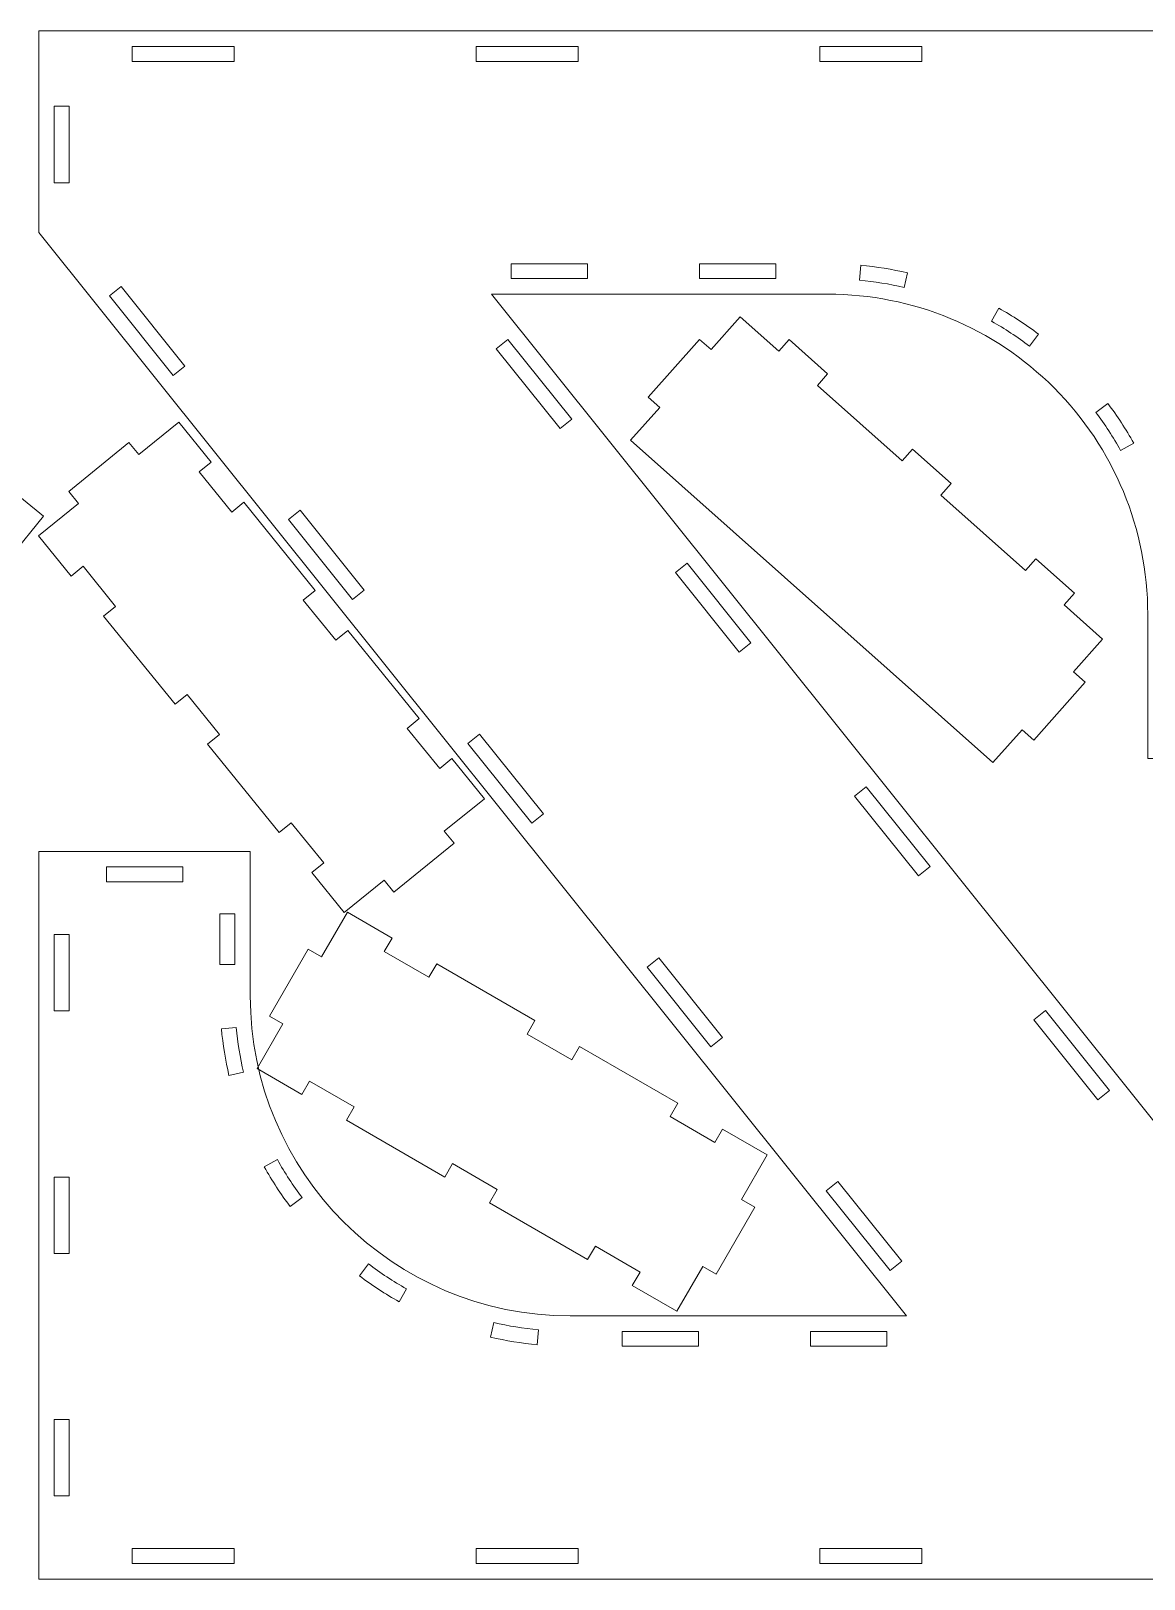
# Model space of a CAD drawing. Header units: millimetres. Extents: x -361 to 361, y -645 to 645.
# Drawn here: x -103.1 to 112.7, y -439 to -139 of the extents above; entities that cross this region are included whole.
import ezdxf

# ---------------------------------------------------------------- set-up
doc = ezdxf.new("R2010")
doc.units = ezdxf.units.MM
doc.header["$MEASUREMENT"] = 0
doc.layers.add('Camada 1', color=7, linetype='Continuous')

msp = doc.modelspace()

# ---------------------------------------------------------------- linework, layer by layer
at = {"layer": 'Camada 1', "color": 250, "lineweight": 20}
for points, knots in [([(66.704, -388.0233), (66.704, -388.0233), (1.45, -388.0233), (1.45, -388.0233), (1.45, -388.0233), (-32.7924, -388.0233), (-60.55, -360.2661), (-60.55, -326.0236), (-60.55, -326.0236), (-60.55, -326.0236), (-60.55, -298.0233), (-60.55, -298.0233), (-60.55, -298.0233), (-60.55, -298.0233), (-101.55, -298.0233), (-101.55, -298.0233), (-101.55, -298.0233), (-101.55, -298.0233), (-101.55, -439.0233), (-101.55, -439.0233), (-101.55, -439.0233), (-101.55, -439.0233), (154.45, -439.0233), (154.45, -439.0233), (154.45, -439.0233), (154.45, -439.0233), (154.45, -399.9695), (154.45, -399.9695), (154.45, -399.9695), (154.45, -399.9695), (-13.804, -190.0233), (-13.804, -190.0233), (-13.804, -190.0233), (-13.804, -190.0233), (51.45, -190.0233), (51.45, -190.0233), (51.45, -190.0233), (67.8926, -190.0233), (83.6639, -196.5561), (95.2906, -208.1827), (95.2906, -208.1827), (106.9172, -219.8094), (113.45, -235.5807), (113.45, -252.0233), (113.45, -252.0233), (113.45, -252.0233), (113.45, -280.0233), (113.45, -280.0233), (113.45, -280.0233), (113.45, -280.0233), (154.45, -280.0233), (154.45, -280.0233), (154.45, -280.0233), (154.45, -280.0233), (154.45, -139.0233), (154.45, -139.0233), (154.45, -139.0233), (154.45, -139.0233), (-101.55, -139.0233), (-101.55, -139.0233), (-101.55, -139.0233), (-101.55, -139.0233), (-101.55, -178.0771), (-101.55, -178.0771), (-101.55, -178.0771), (-101.55, -178.0771), (66.704, -388.0233), (66.704, -388.0233)], [0, 0, 0, 0, 0.05555556, 0.05555556, 0.05555556, 0.05555556, 0.11111111, 0.11111111, 0.11111111, 0.11111111, 0.16666667, 0.16666667, 0.16666667, 0.16666667, 0.22222222, 0.22222222, 0.22222222, 0.22222222, 0.27777778, 0.27777778, 0.27777778, 0.27777778, 0.33333333, 0.33333333, 0.33333333, 0.33333333, 0.38888889, 0.38888889, 0.38888889, 0.38888889, 0.44444444, 0.44444444, 0.44444444, 0.44444444, 0.5, 0.5, 0.5, 0.5, 0.55555556, 0.55555556, 0.55555556, 0.55555556, 0.61111111, 0.61111111, 0.61111111, 0.61111111, 0.66666667, 0.66666667, 0.66666667, 0.66666667, 0.72222222, 0.72222222, 0.72222222, 0.72222222, 0.77777778, 0.77777778, 0.77777778, 0.77777778, 0.83333333, 0.83333333, 0.83333333, 0.83333333, 0.88888889, 0.88888889, 0.88888889, 0.88888889, 1, 1, 1, 1]), ([(-63.65, -142.0233), (-63.65, -142.0233), (-63.65, -144.9233), (-63.65, -144.9233), (-63.65, -144.9233), (-63.65, -144.9233), (-83.45, -144.9233), (-83.45, -144.9233), (-83.45, -144.9233), (-83.45, -144.9233), (-83.45, -142.0233), (-83.45, -142.0233), (-83.45, -142.0233), (-83.45, -142.0233), (-63.65, -142.0233), (-63.65, -142.0233)], [0, 0, 0, 0, 0.2, 0.2, 0.2, 0.2, 0.4, 0.4, 0.4, 0.4, 0.6, 0.6, 0.6, 0.6, 1, 1, 1, 1]), ([(3.0167, -142.0233), (3.0167, -142.0233), (3.0167, -144.9233), (3.0167, -144.9233), (3.0167, -144.9233), (3.0167, -144.9233), (-16.7833, -144.9233), (-16.7833, -144.9233), (-16.7833, -144.9233), (-16.7833, -144.9233), (-16.7833, -142.0233), (-16.7833, -142.0233), (-16.7833, -142.0233), (-16.7833, -142.0233), (3.0167, -142.0233), (3.0167, -142.0233)], [0, 0, 0, 0, 0.2, 0.2, 0.2, 0.2, 0.4, 0.4, 0.4, 0.4, 0.6, 0.6, 0.6, 0.6, 1, 1, 1, 1]), ([(69.6833, -142.0233), (69.6833, -142.0233), (69.6833, -144.9233), (69.6833, -144.9233), (69.6833, -144.9233), (69.6833, -144.9233), (49.8833, -144.9233), (49.8833, -144.9233), (49.8833, -144.9233), (49.8833, -144.9233), (49.8833, -142.0233), (49.8833, -142.0233), (49.8833, -142.0233), (49.8833, -142.0233), (69.6833, -142.0233), (69.6833, -142.0233)], [0, 0, 0, 0, 0.2, 0.2, 0.2, 0.2, 0.4, 0.4, 0.4, 0.4, 0.6, 0.6, 0.6, 0.6, 1, 1, 1, 1]), ([(-98.55, -153.6233), (-98.55, -153.6233), (-95.65, -153.6233), (-95.65, -153.6233), (-95.65, -153.6233), (-95.65, -153.6233), (-95.65, -168.4233), (-95.65, -168.4233), (-95.65, -168.4233), (-95.65, -168.4233), (-98.55, -168.4233), (-98.55, -168.4233), (-98.55, -168.4233), (-98.55, -168.4233), (-98.55, -153.6233), (-98.55, -153.6233)], [0, 0, 0, 0, 0.2, 0.2, 0.2, 0.2, 0.4, 0.4, 0.4, 0.4, 0.6, 0.6, 0.6, 0.6, 1, 1, 1, 1]), ([(-9.9528, -187.0233), (-9.9528, -187.0233), (-9.9528, -184.1233), (-9.9528, -184.1233), (-9.9528, -184.1233), (-9.9528, -184.1233), (4.8472, -184.1233), (4.8472, -184.1233), (4.8472, -184.1233), (4.8472, -184.1233), (4.8472, -187.0233), (4.8472, -187.0233), (4.8472, -187.0233), (4.8472, -187.0233), (-9.9528, -187.0233), (-9.9528, -187.0233)], [0, 0, 0, 0, 0.2, 0.2, 0.2, 0.2, 0.4, 0.4, 0.4, 0.4, 0.6, 0.6, 0.6, 0.6, 1, 1, 1, 1]), ([(26.55, -187.0233), (26.55, -187.0233), (26.55, -184.1233), (26.55, -184.1233), (26.55, -184.1233), (26.55, -184.1233), (41.35, -184.1233), (41.35, -184.1233), (41.35, -184.1233), (41.35, -184.1233), (41.35, -187.0233), (41.35, -187.0233), (41.35, -187.0233), (41.35, -187.0233), (26.55, -187.0233), (26.55, -187.0233)], [0, 0, 0, 0, 0.2, 0.2, 0.2, 0.2, 0.4, 0.4, 0.4, 0.4, 0.6, 0.6, 0.6, 0.6, 1, 1, 1, 1]), ([(66.8927, -185.9027), (66.8927, -185.9027), (66.2288, -188.7266), (66.2288, -188.7266), (66.2288, -188.7266), (63.3798, -188.0614), (60.4783, -187.5871), (57.5431, -187.3105), (57.5431, -187.3105), (57.5431, -187.3105), (57.8105, -184.4219), (57.8105, -184.4219), (57.8105, -184.4219), (60.867, -184.7094), (63.9031, -185.2045), (66.8927, -185.9027)], [0, 0, 0, 0, 0.2, 0.2, 0.2, 0.2, 0.4, 0.4, 0.4, 0.4, 0.6, 0.6, 0.6, 0.6, 1, 1, 1, 1]), ([(-87.8562, -190.367), (-87.8562, -190.367), (-85.5933, -188.5534), (-85.5933, -188.5534), (-85.5933, -188.5534), (-85.5933, -188.5534), (-73.211, -204.0039), (-73.211, -204.0039), (-73.211, -204.0039), (-73.211, -204.0039), (-75.4739, -205.8174), (-75.4739, -205.8174), (-75.4739, -205.8174), (-75.4739, -205.8174), (-87.8562, -190.367), (-87.8562, -190.367)], [0, 0, 0, 0, 0.2, 0.2, 0.2, 0.2, 0.4, 0.4, 0.4, 0.4, 0.6, 0.6, 0.6, 0.6, 1, 1, 1, 1]), ([(28.8003, -200.7786), (28.8003, -200.7786), (34.447, -194.4253), (34.447, -194.4253), (34.447, -194.4253), (34.447, -194.4253), (41.9215, -201.0686), (41.9215, -201.0686), (41.9215, -201.0686), (41.9215, -201.0686), (43.9144, -198.8263), (43.9144, -198.8263), (43.9144, -198.8263), (43.9144, -198.8263), (51.3889, -205.4695), (51.3889, -205.4695), (51.3889, -205.4695), (51.3889, -205.4695), (49.3959, -207.7119), (49.3959, -207.7119), (49.3959, -207.7119), (49.3959, -207.7119), (65.8396, -222.3271), (65.8396, -222.3271), (65.8396, -222.3271), (65.8396, -222.3271), (67.8326, -220.0847), (67.8326, -220.0847), (67.8326, -220.0847), (67.8326, -220.0847), (75.307, -226.728), (75.307, -226.728), (75.307, -226.728), (75.307, -226.728), (73.314, -228.9703), (73.314, -228.9703), (73.314, -228.9703), (73.314, -228.9703), (89.7578, -243.5855), (89.7578, -243.5855), (89.7578, -243.5855), (89.7578, -243.5855), (91.7508, -241.3432), (91.7508, -241.3432), (91.7508, -241.3432), (91.7508, -241.3432), (99.2252, -247.9864), (99.2252, -247.9864), (99.2252, -247.9864), (99.2252, -247.9864), (97.2322, -250.2288), (97.2322, -250.2288), (97.2322, -250.2288), (97.2322, -250.2288), (104.7066, -256.872), (104.7066, -256.872), (104.7066, -256.872), (104.7066, -256.872), (99.0599, -263.2253), (99.0599, -263.2253), (99.0599, -263.2253), (99.0599, -263.2253), (101.3022, -265.2183), (101.3022, -265.2183), (101.3022, -265.2183), (101.3022, -265.2183), (91.3373, -276.4299), (91.3373, -276.4299), (91.3373, -276.4299), (91.3373, -276.4299), (89.095, -274.4369), (89.095, -274.4369), (89.095, -274.4369), (89.095, -274.4369), (83.4482, -280.7902), (83.4482, -280.7902), (83.4482, -280.7902), (83.4482, -280.7902), (13.1886, -218.3435), (13.1886, -218.3435), (13.1886, -218.3435), (13.1886, -218.3435), (18.8354, -211.9902), (18.8354, -211.9902), (18.8354, -211.9902), (18.8354, -211.9902), (16.593, -209.9973), (16.593, -209.9973), (16.593, -209.9973), (16.593, -209.9973), (26.5579, -198.7856), (26.5579, -198.7856), (26.5579, -198.7856), (26.5579, -198.7856), (28.8003, -200.7786), (28.8003, -200.7786)], [0, 0, 0, 0, 0.04, 0.04, 0.04, 0.04, 0.08, 0.08, 0.08, 0.08, 0.12, 0.12, 0.12, 0.12, 0.16, 0.16, 0.16, 0.16, 0.2, 0.2, 0.2, 0.2, 0.24, 0.24, 0.24, 0.24, 0.28, 0.28, 0.28, 0.28, 0.32, 0.32, 0.32, 0.32, 0.36, 0.36, 0.36, 0.36, 0.4, 0.4, 0.4, 0.4, 0.44, 0.44, 0.44, 0.44, 0.48, 0.48, 0.48, 0.48, 0.52, 0.52, 0.52, 0.52, 0.56, 0.56, 0.56, 0.56, 0.6, 0.6, 0.6, 0.6, 0.64, 0.64, 0.64, 0.64, 0.68, 0.68, 0.68, 0.68, 0.72, 0.72, 0.72, 0.72, 0.76, 0.76, 0.76, 0.76, 0.8, 0.8, 0.8, 0.8, 0.84, 0.84, 0.84, 0.84, 0.88, 0.88, 0.88, 0.88, 0.92, 0.92, 0.92, 0.92, 1, 1, 1, 1]), ([(83.1655, -195.2871), (83.1655, -195.2871), (84.5772, -192.7527), (84.5772, -192.7527), (84.5772, -192.7527), (87.2569, -194.2505), (89.8343, -195.9299), (92.287, -197.7762), (92.287, -197.7762), (92.287, -197.7762), (90.5389, -200.0912), (90.5389, -200.0912), (90.5389, -200.0912), (88.1852, -198.3199), (85.7214, -196.7155), (83.1655, -195.2871)], [0, 0, 0, 0, 0.2, 0.2, 0.2, 0.2, 0.4, 0.4, 0.4, 0.4, 0.6, 0.6, 0.6, 0.6, 1, 1, 1, 1]), ([(1.7725, -214.2567), (1.7725, -214.2567), (-0.4904, -216.0703), (-0.4904, -216.0703), (-0.4904, -216.0703), (-0.4904, -216.0703), (-12.8727, -200.6199), (-12.8727, -200.6199), (-12.8727, -200.6199), (-12.8727, -200.6199), (-10.6098, -198.8063), (-10.6098, -198.8063), (-10.6098, -198.8063), (-10.6098, -198.8063), (1.7725, -214.2567), (1.7725, -214.2567)], [0, 0, 0, 0, 0.2, 0.2, 0.2, 0.2, 0.4, 0.4, 0.4, 0.4, 0.6, 0.6, 0.6, 0.6, 1, 1, 1, 1]), ([(-127.0743, -265.6572), (-127.0743, -265.6572), (-113.2078, -248.5774), (-113.2078, -248.5774), (-113.2078, -248.5774), (-113.2078, -248.5774), (-115.5368, -246.6865), (-115.5368, -246.6865), (-115.5368, -246.6865), (-115.5368, -246.6865), (-109.2338, -238.923), (-109.2338, -238.923), (-109.2338, -238.923), (-109.2338, -238.923), (-106.9048, -240.8139), (-106.9048, -240.8139), (-106.9048, -240.8139), (-106.9048, -240.8139), (-100.6018, -233.0504), (-100.6018, -233.0504), (-100.6018, -233.0504), (-100.6018, -233.0504), (-108.3653, -226.7474), (-108.3653, -226.7474), (-108.3653, -226.7474), (-108.3653, -226.7474), (-106.4744, -224.4183), (-106.4744, -224.4183), (-106.4744, -224.4183), (-106.4744, -224.4183), (-118.1197, -214.9638), (-118.1197, -214.9638), (-118.1197, -214.9638), (-118.1197, -214.9638), (-120.0106, -217.2929), (-120.0106, -217.2929), (-120.0106, -217.2929), (-120.0106, -217.2929), (-127.7741, -210.9899), (-127.7741, -210.9899), (-127.7741, -210.9899), (-127.7741, -210.9899), (-134.0771, -218.7534), (-134.0771, -218.7534), (-134.0771, -218.7534), (-134.0771, -218.7534), (-131.748, -220.6443), (-131.748, -220.6443), (-131.748, -220.6443), (-131.748, -220.6443), (-138.051, -228.4078), (-138.051, -228.4078), (-138.051, -228.4078), (-138.051, -228.4078), (-140.3801, -226.517), (-140.3801, -226.517), (-140.3801, -226.517), (-140.3801, -226.517), (-154.2467, -243.5967), (-154.2467, -243.5967), (-154.2467, -243.5967), (-154.2467, -243.5967), (-151.9176, -245.4876), (-151.9176, -245.4876), (-151.9176, -245.4876), (-151.9176, -245.4876), (-158.2206, -253.2511), (-158.2206, -253.2511), (-158.2206, -253.2511), (-158.2206, -253.2511), (-160.5497, -251.3602), (-160.5497, -251.3602), (-160.5497, -251.3602), (-160.5497, -251.3602), (-174.4162, -268.44), (-174.4162, -268.44), (-174.4162, -268.44), (-174.4162, -268.44), (-172.0872, -270.3309), (-172.0872, -270.3309), (-172.0872, -270.3309), (-172.0872, -270.3309), (-178.3902, -278.0944), (-178.3902, -278.0944), (-178.3902, -278.0944), (-178.3902, -278.0944), (-180.7192, -276.2035), (-180.7192, -276.2035), (-180.7192, -276.2035), (-180.7192, -276.2035), (-187.0222, -283.967), (-187.0222, -283.967), (-187.0222, -283.967), (-187.0222, -283.967), (-179.2587, -290.27), (-179.2587, -290.27), (-179.2587, -290.27), (-179.2587, -290.27), (-181.1496, -292.5991), (-181.1496, -292.5991), (-181.1496, -292.5991), (-181.1496, -292.5991), (-169.5043, -302.0536), (-169.5043, -302.0536), (-169.5043, -302.0536), (-169.5043, -302.0536), (-167.6134, -299.7245), (-167.6134, -299.7245), (-167.6134, -299.7245), (-167.6134, -299.7245), (-159.8499, -306.0275), (-159.8499, -306.0275), (-159.8499, -306.0275), (-159.8499, -306.0275), (-153.5469, -298.264), (-153.5469, -298.264), (-153.5469, -298.264), (-153.5469, -298.264), (-155.876, -296.3731), (-155.876, -296.3731), (-155.876, -296.3731), (-155.876, -296.3731), (-149.573, -288.6096), (-149.573, -288.6096), (-149.573, -288.6096), (-149.573, -288.6096), (-147.2439, -290.5004), (-147.2439, -290.5004), (-147.2439, -290.5004), (-147.2439, -290.5004), (-133.3773, -273.4207), (-133.3773, -273.4207), (-133.3773, -273.4207), (-133.3773, -273.4207), (-135.7064, -271.5298), (-135.7064, -271.5298), (-135.7064, -271.5298), (-135.7064, -271.5298), (-129.4034, -263.7663), (-129.4034, -263.7663), (-129.4034, -263.7663), (-129.4034, -263.7663), (-127.0743, -265.6572), (-127.0743, -265.6572)], [0, 0, 0, 0, 0.02702703, 0.02702703, 0.02702703, 0.02702703, 0.05405405, 0.05405405, 0.05405405, 0.05405405, 0.08108108, 0.08108108, 0.08108108, 0.08108108, 0.10810811, 0.10810811, 0.10810811, 0.10810811, 0.13513514, 0.13513514, 0.13513514, 0.13513514, 0.16216216, 0.16216216, 0.16216216, 0.16216216, 0.18918919, 0.18918919, 0.18918919, 0.18918919, 0.21621622, 0.21621622, 0.21621622, 0.21621622, 0.24324324, 0.24324324, 0.24324324, 0.24324324, 0.27027027, 0.27027027, 0.27027027, 0.27027027, 0.2972973, 0.2972973, 0.2972973, 0.2972973, 0.32432432, 0.32432432, 0.32432432, 0.32432432, 0.35135135, 0.35135135, 0.35135135, 0.35135135, 0.37837838, 0.37837838, 0.37837838, 0.37837838, 0.40540541, 0.40540541, 0.40540541, 0.40540541, 0.43243243, 0.43243243, 0.43243243, 0.43243243, 0.45945946, 0.45945946, 0.45945946, 0.45945946, 0.48648649, 0.48648649, 0.48648649, 0.48648649, 0.51351351, 0.51351351, 0.51351351, 0.51351351, 0.54054054, 0.54054054, 0.54054054, 0.54054054, 0.56756757, 0.56756757, 0.56756757, 0.56756757, 0.59459459, 0.59459459, 0.59459459, 0.59459459, 0.62162162, 0.62162162, 0.62162162, 0.62162162, 0.64864865, 0.64864865, 0.64864865, 0.64864865, 0.67567568, 0.67567568, 0.67567568, 0.67567568, 0.7027027, 0.7027027, 0.7027027, 0.7027027, 0.72972973, 0.72972973, 0.72972973, 0.72972973, 0.75675676, 0.75675676, 0.75675676, 0.75675676, 0.78378378, 0.78378378, 0.78378378, 0.78378378, 0.81081081, 0.81081081, 0.81081081, 0.81081081, 0.83783784, 0.83783784, 0.83783784, 0.83783784, 0.86486486, 0.86486486, 0.86486486, 0.86486486, 0.89189189, 0.89189189, 0.89189189, 0.89189189, 0.91891892, 0.91891892, 0.91891892, 0.91891892, 0.94594595, 0.94594595, 0.94594595, 0.94594595, 1, 1, 1, 1]), ([(103.3821, -212.9344), (103.3821, -212.9344), (105.6971, -211.1863), (105.6971, -211.1863), (105.6971, -211.1863), (107.5434, -213.639), (109.2228, -216.2164), (110.7206, -218.8961), (110.7206, -218.8961), (110.7206, -218.8961), (108.1862, -220.3078), (108.1862, -220.3078), (108.1862, -220.3078), (106.7575, -217.752), (105.1537, -215.288), (103.3821, -212.9344)], [0, 0, 0, 0, 0.2, 0.2, 0.2, 0.2, 0.4, 0.4, 0.4, 0.4, 0.6, 0.6, 0.6, 0.6, 1, 1, 1, 1]), ([(-75.1119, -269.4958), (-75.1119, -269.4958), (-88.9784, -252.416), (-88.9784, -252.416), (-88.9784, -252.416), (-88.9784, -252.416), (-86.6494, -250.5251), (-86.6494, -250.5251), (-86.6494, -250.5251), (-86.6494, -250.5251), (-92.9524, -242.7616), (-92.9524, -242.7616), (-92.9524, -242.7616), (-92.9524, -242.7616), (-95.2814, -244.6525), (-95.2814, -244.6525), (-95.2814, -244.6525), (-95.2814, -244.6525), (-101.5844, -236.889), (-101.5844, -236.889), (-101.5844, -236.889), (-101.5844, -236.889), (-93.8209, -230.586), (-93.8209, -230.586), (-93.8209, -230.586), (-93.8209, -230.586), (-95.7118, -228.2569), (-95.7118, -228.2569), (-95.7118, -228.2569), (-95.7118, -228.2569), (-84.0665, -218.8024), (-84.0665, -218.8024), (-84.0665, -218.8024), (-84.0665, -218.8024), (-82.1756, -221.1315), (-82.1756, -221.1315), (-82.1756, -221.1315), (-82.1756, -221.1315), (-74.4121, -214.8285), (-74.4121, -214.8285), (-74.4121, -214.8285), (-74.4121, -214.8285), (-68.1091, -222.592), (-68.1091, -222.592), (-68.1091, -222.592), (-68.1091, -222.592), (-70.4382, -224.4829), (-70.4382, -224.4829), (-70.4382, -224.4829), (-70.4382, -224.4829), (-64.1352, -232.2464), (-64.1352, -232.2464), (-64.1352, -232.2464), (-64.1352, -232.2464), (-61.8061, -230.3556), (-61.8061, -230.3556), (-61.8061, -230.3556), (-61.8061, -230.3556), (-47.9395, -247.4353), (-47.9395, -247.4353), (-47.9395, -247.4353), (-47.9395, -247.4353), (-50.2686, -249.3262), (-50.2686, -249.3262), (-50.2686, -249.3262), (-50.2686, -249.3262), (-43.9656, -257.0897), (-43.9656, -257.0897), (-43.9656, -257.0897), (-43.9656, -257.0897), (-41.6365, -255.1988), (-41.6365, -255.1988), (-41.6365, -255.1988), (-41.6365, -255.1988), (-27.77, -272.2786), (-27.77, -272.2786), (-27.77, -272.2786), (-27.77, -272.2786), (-30.099, -274.1695), (-30.099, -274.1695), (-30.099, -274.1695), (-30.099, -274.1695), (-23.796, -281.933), (-23.796, -281.933), (-23.796, -281.933), (-23.796, -281.933), (-21.467, -280.0421), (-21.467, -280.0421), (-21.467, -280.0421), (-21.467, -280.0421), (-15.164, -287.8056), (-15.164, -287.8056), (-15.164, -287.8056), (-15.164, -287.8056), (-22.9275, -294.1086), (-22.9275, -294.1086), (-22.9275, -294.1086), (-22.9275, -294.1086), (-21.0366, -296.4377), (-21.0366, -296.4377), (-21.0366, -296.4377), (-21.0366, -296.4377), (-32.6819, -305.8922), (-32.6819, -305.8922), (-32.6819, -305.8922), (-32.6819, -305.8922), (-34.5728, -303.5631), (-34.5728, -303.5631), (-34.5728, -303.5631), (-34.5728, -303.5631), (-42.3363, -309.8661), (-42.3363, -309.8661), (-42.3363, -309.8661), (-42.3363, -309.8661), (-48.6393, -302.1026), (-48.6393, -302.1026), (-48.6393, -302.1026), (-48.6393, -302.1026), (-46.3102, -300.2117), (-46.3102, -300.2117), (-46.3102, -300.2117), (-46.3102, -300.2117), (-52.6132, -292.4482), (-52.6132, -292.4482), (-52.6132, -292.4482), (-52.6132, -292.4482), (-54.9423, -294.339), (-54.9423, -294.339), (-54.9423, -294.339), (-54.9423, -294.339), (-68.8089, -277.2593), (-68.8089, -277.2593), (-68.8089, -277.2593), (-68.8089, -277.2593), (-66.4798, -275.3684), (-66.4798, -275.3684), (-66.4798, -275.3684), (-66.4798, -275.3684), (-72.7828, -267.6049), (-72.7828, -267.6049), (-72.7828, -267.6049), (-72.7828, -267.6049), (-75.1119, -269.4958), (-75.1119, -269.4958)], [0, 0, 0, 0, 0.02702703, 0.02702703, 0.02702703, 0.02702703, 0.05405405, 0.05405405, 0.05405405, 0.05405405, 0.08108108, 0.08108108, 0.08108108, 0.08108108, 0.10810811, 0.10810811, 0.10810811, 0.10810811, 0.13513514, 0.13513514, 0.13513514, 0.13513514, 0.16216216, 0.16216216, 0.16216216, 0.16216216, 0.18918919, 0.18918919, 0.18918919, 0.18918919, 0.21621622, 0.21621622, 0.21621622, 0.21621622, 0.24324324, 0.24324324, 0.24324324, 0.24324324, 0.27027027, 0.27027027, 0.27027027, 0.27027027, 0.2972973, 0.2972973, 0.2972973, 0.2972973, 0.32432432, 0.32432432, 0.32432432, 0.32432432, 0.35135135, 0.35135135, 0.35135135, 0.35135135, 0.37837838, 0.37837838, 0.37837838, 0.37837838, 0.40540541, 0.40540541, 0.40540541, 0.40540541, 0.43243243, 0.43243243, 0.43243243, 0.43243243, 0.45945946, 0.45945946, 0.45945946, 0.45945946, 0.48648649, 0.48648649, 0.48648649, 0.48648649, 0.51351351, 0.51351351, 0.51351351, 0.51351351, 0.54054054, 0.54054054, 0.54054054, 0.54054054, 0.56756757, 0.56756757, 0.56756757, 0.56756757, 0.59459459, 0.59459459, 0.59459459, 0.59459459, 0.62162162, 0.62162162, 0.62162162, 0.62162162, 0.64864865, 0.64864865, 0.64864865, 0.64864865, 0.67567568, 0.67567568, 0.67567568, 0.67567568, 0.7027027, 0.7027027, 0.7027027, 0.7027027, 0.72972973, 0.72972973, 0.72972973, 0.72972973, 0.75675676, 0.75675676, 0.75675676, 0.75675676, 0.78378378, 0.78378378, 0.78378378, 0.78378378, 0.81081081, 0.81081081, 0.81081081, 0.81081081, 0.83783784, 0.83783784, 0.83783784, 0.83783784, 0.86486486, 0.86486486, 0.86486486, 0.86486486, 0.89189189, 0.89189189, 0.89189189, 0.89189189, 0.91891892, 0.91891892, 0.91891892, 0.91891892, 0.94594595, 0.94594595, 0.94594595, 0.94594595, 1, 1, 1, 1]), ([(-53.1103, -233.7227), (-53.1103, -233.7227), (-50.8473, -231.9091), (-50.8473, -231.9091), (-50.8473, -231.9091), (-50.8473, -231.9091), (-38.4651, -247.3596), (-38.4651, -247.3596), (-38.4651, -247.3596), (-38.4651, -247.3596), (-40.728, -249.1731), (-40.728, -249.1731), (-40.728, -249.1731), (-40.728, -249.1731), (-53.1103, -233.7227), (-53.1103, -233.7227)], [0, 0, 0, 0, 0.2, 0.2, 0.2, 0.2, 0.4, 0.4, 0.4, 0.4, 0.6, 0.6, 0.6, 0.6, 1, 1, 1, 1]), ([(36.5185, -257.6125), (36.5185, -257.6125), (34.2555, -259.4261), (34.2555, -259.4261), (34.2555, -259.4261), (34.2555, -259.4261), (21.8732, -243.9756), (21.8732, -243.9756), (21.8732, -243.9756), (21.8732, -243.9756), (24.1362, -242.162), (24.1362, -242.162), (24.1362, -242.162), (24.1362, -242.162), (36.5185, -257.6125), (36.5185, -257.6125)], [0, 0, 0, 0, 0.2, 0.2, 0.2, 0.2, 0.4, 0.4, 0.4, 0.4, 0.6, 0.6, 0.6, 0.6, 1, 1, 1, 1]), ([(-18.3644, -277.0784), (-18.3644, -277.0784), (-16.1014, -275.2648), (-16.1014, -275.2648), (-16.1014, -275.2648), (-16.1014, -275.2648), (-3.7191, -290.7153), (-3.7191, -290.7153), (-3.7191, -290.7153), (-3.7191, -290.7153), (-5.9821, -292.5289), (-5.9821, -292.5289), (-5.9821, -292.5289), (-5.9821, -292.5289), (-18.3644, -277.0784), (-18.3644, -277.0784)], [0, 0, 0, 0, 0.2, 0.2, 0.2, 0.2, 0.4, 0.4, 0.4, 0.4, 0.6, 0.6, 0.6, 0.6, 1, 1, 1, 1]), ([(71.2644, -300.9682), (71.2644, -300.9682), (69.0014, -302.7818), (69.0014, -302.7818), (69.0014, -302.7818), (69.0014, -302.7818), (56.6191, -287.3313), (56.6191, -287.3313), (56.6191, -287.3313), (56.6191, -287.3313), (58.8821, -285.5177), (58.8821, -285.5177), (58.8821, -285.5177), (58.8821, -285.5177), (71.2644, -300.9682), (71.2644, -300.9682)], [0, 0, 0, 0, 0.2, 0.2, 0.2, 0.2, 0.4, 0.4, 0.4, 0.4, 0.6, 0.6, 0.6, 0.6, 1, 1, 1, 1]), ([(-73.65, -301.0233), (-73.65, -301.0233), (-73.65, -303.9233), (-73.65, -303.9233), (-73.65, -303.9233), (-73.65, -303.9233), (-88.45, -303.9233), (-88.45, -303.9233), (-88.45, -303.9233), (-88.45, -303.9233), (-88.45, -301.0233), (-88.45, -301.0233), (-88.45, -301.0233), (-88.45, -301.0233), (-73.65, -301.0233), (-73.65, -301.0233)], [0, 0, 0, 0, 0.2, 0.2, 0.2, 0.2, 0.4, 0.4, 0.4, 0.4, 0.6, 0.6, 0.6, 0.6, 1, 1, 1, 1]), ([(-63.55, -319.9233), (-63.55, -319.9233), (-66.45, -319.9233), (-66.45, -319.9233), (-66.45, -319.9233), (-66.45, -319.9233), (-66.45, -310.1233), (-66.45, -310.1233), (-66.45, -310.1233), (-66.45, -310.1233), (-63.55, -310.1233), (-63.55, -310.1233), (-63.55, -310.1233), (-63.55, -310.1233), (-63.55, -319.9233), (-63.55, -319.9233)], [0, 0, 0, 0, 0.2, 0.2, 0.2, 0.2, 0.4, 0.4, 0.4, 0.4, 0.6, 0.6, 0.6, 0.6, 1, 1, 1, 1]), ([(-22.8549, -361.1243), (-22.8549, -361.1243), (-41.9056, -350.1209), (-41.9056, -350.1209), (-41.9056, -350.1209), (-41.9056, -350.1209), (-40.4051, -347.5231), (-40.4051, -347.5231), (-40.4051, -347.5231), (-40.4051, -347.5231), (-49.0645, -342.5216), (-49.0645, -342.5216), (-49.0645, -342.5216), (-49.0645, -342.5216), (-50.565, -345.1194), (-50.565, -345.1194), (-50.565, -345.1194), (-50.565, -345.1194), (-59.2243, -340.1179), (-59.2243, -340.1179), (-59.2243, -340.1179), (-59.2243, -340.1179), (-54.2228, -331.4586), (-54.2228, -331.4586), (-54.2228, -331.4586), (-54.2228, -331.4586), (-56.8206, -329.9581), (-56.8206, -329.9581), (-56.8206, -329.9581), (-56.8206, -329.9581), (-49.3184, -316.969), (-49.3184, -316.969), (-49.3184, -316.969), (-49.3184, -316.969), (-46.7206, -318.4695), (-46.7206, -318.4695), (-46.7206, -318.4695), (-46.7206, -318.4695), (-41.7191, -309.8101), (-41.7191, -309.8101), (-41.7191, -309.8101), (-41.7191, -309.8101), (-33.0597, -314.8116), (-33.0597, -314.8116), (-33.0597, -314.8116), (-33.0597, -314.8116), (-34.5601, -317.4094), (-34.5601, -317.4094), (-34.5601, -317.4094), (-34.5601, -317.4094), (-25.9007, -322.4109), (-25.9007, -322.4109), (-25.9007, -322.4109), (-25.9007, -322.4109), (-24.4003, -319.8131), (-24.4003, -319.8131), (-24.4003, -319.8131), (-24.4003, -319.8131), (-5.3497, -330.8164), (-5.3497, -330.8164), (-5.3497, -330.8164), (-5.3497, -330.8164), (-6.8501, -333.4142), (-6.8501, -333.4142), (-6.8501, -333.4142), (-6.8501, -333.4142), (1.8093, -338.4157), (1.8093, -338.4157), (1.8093, -338.4157), (1.8093, -338.4157), (3.3097, -335.8179), (3.3097, -335.8179), (3.3097, -335.8179), (3.3097, -335.8179), (22.3604, -346.8213), (22.3604, -346.8213), (22.3604, -346.8213), (22.3604, -346.8213), (20.8599, -349.4191), (20.8599, -349.4191), (20.8599, -349.4191), (20.8599, -349.4191), (29.5193, -354.4206), (29.5193, -354.4206), (29.5193, -354.4206), (29.5193, -354.4206), (31.0198, -351.8228), (31.0198, -351.8228), (31.0198, -351.8228), (31.0198, -351.8228), (39.6791, -356.8243), (39.6791, -356.8243), (39.6791, -356.8243), (39.6791, -356.8243), (34.6776, -365.4836), (34.6776, -365.4836), (34.6776, -365.4836), (34.6776, -365.4836), (37.2754, -366.9841), (37.2754, -366.9841), (37.2754, -366.9841), (37.2754, -366.9841), (29.7732, -379.9732), (29.7732, -379.9732), (29.7732, -379.9732), (29.7732, -379.9732), (27.1754, -378.4727), (27.1754, -378.4727), (27.1754, -378.4727), (27.1754, -378.4727), (22.1739, -387.1321), (22.1739, -387.1321), (22.1739, -387.1321), (22.1739, -387.1321), (13.5145, -382.1306), (13.5145, -382.1306), (13.5145, -382.1306), (13.5145, -382.1306), (15.0149, -379.5328), (15.0149, -379.5328), (15.0149, -379.5328), (15.0149, -379.5328), (6.3555, -374.5313), (6.3555, -374.5313), (6.3555, -374.5313), (6.3555, -374.5313), (4.8551, -377.1291), (4.8551, -377.1291), (4.8551, -377.1291), (4.8551, -377.1291), (-14.1955, -366.1258), (-14.1955, -366.1258), (-14.1955, -366.1258), (-14.1955, -366.1258), (-12.6951, -363.528), (-12.6951, -363.528), (-12.6951, -363.528), (-12.6951, -363.528), (-21.3545, -358.5265), (-21.3545, -358.5265), (-21.3545, -358.5265), (-21.3545, -358.5265), (-22.8549, -361.1243), (-22.8549, -361.1243)], [0, 0, 0, 0, 0.02702703, 0.02702703, 0.02702703, 0.02702703, 0.05405405, 0.05405405, 0.05405405, 0.05405405, 0.08108108, 0.08108108, 0.08108108, 0.08108108, 0.10810811, 0.10810811, 0.10810811, 0.10810811, 0.13513514, 0.13513514, 0.13513514, 0.13513514, 0.16216216, 0.16216216, 0.16216216, 0.16216216, 0.18918919, 0.18918919, 0.18918919, 0.18918919, 0.21621622, 0.21621622, 0.21621622, 0.21621622, 0.24324324, 0.24324324, 0.24324324, 0.24324324, 0.27027027, 0.27027027, 0.27027027, 0.27027027, 0.2972973, 0.2972973, 0.2972973, 0.2972973, 0.32432432, 0.32432432, 0.32432432, 0.32432432, 0.35135135, 0.35135135, 0.35135135, 0.35135135, 0.37837838, 0.37837838, 0.37837838, 0.37837838, 0.40540541, 0.40540541, 0.40540541, 0.40540541, 0.43243243, 0.43243243, 0.43243243, 0.43243243, 0.45945946, 0.45945946, 0.45945946, 0.45945946, 0.48648649, 0.48648649, 0.48648649, 0.48648649, 0.51351351, 0.51351351, 0.51351351, 0.51351351, 0.54054054, 0.54054054, 0.54054054, 0.54054054, 0.56756757, 0.56756757, 0.56756757, 0.56756757, 0.59459459, 0.59459459, 0.59459459, 0.59459459, 0.62162162, 0.62162162, 0.62162162, 0.62162162, 0.64864865, 0.64864865, 0.64864865, 0.64864865, 0.67567568, 0.67567568, 0.67567568, 0.67567568, 0.7027027, 0.7027027, 0.7027027, 0.7027027, 0.72972973, 0.72972973, 0.72972973, 0.72972973, 0.75675676, 0.75675676, 0.75675676, 0.75675676, 0.78378378, 0.78378378, 0.78378378, 0.78378378, 0.81081081, 0.81081081, 0.81081081, 0.81081081, 0.83783784, 0.83783784, 0.83783784, 0.83783784, 0.86486486, 0.86486486, 0.86486486, 0.86486486, 0.89189189, 0.89189189, 0.89189189, 0.89189189, 0.91891892, 0.91891892, 0.91891892, 0.91891892, 0.94594595, 0.94594595, 0.94594595, 0.94594595, 1, 1, 1, 1]), ([(-98.55, -314.1233), (-98.55, -314.1233), (-95.65, -314.1233), (-95.65, -314.1233), (-95.65, -314.1233), (-95.65, -314.1233), (-95.65, -328.9233), (-95.65, -328.9233), (-95.65, -328.9233), (-95.65, -328.9233), (-98.55, -328.9233), (-98.55, -328.9233), (-98.55, -328.9233), (-98.55, -328.9233), (-98.55, -314.1233), (-98.55, -314.1233)], [0, 0, 0, 0, 0.2, 0.2, 0.2, 0.2, 0.4, 0.4, 0.4, 0.4, 0.6, 0.6, 0.6, 0.6, 1, 1, 1, 1]), ([(16.3815, -320.4341), (16.3815, -320.4341), (18.6445, -318.6205), (18.6445, -318.6205), (18.6445, -318.6205), (18.6445, -318.6205), (31.0268, -334.071), (31.0268, -334.071), (31.0268, -334.071), (31.0268, -334.071), (28.7638, -335.8846), (28.7638, -335.8846), (28.7638, -335.8846), (28.7638, -335.8846), (16.3815, -320.4341), (16.3815, -320.4341)], [0, 0, 0, 0, 0.2, 0.2, 0.2, 0.2, 0.4, 0.4, 0.4, 0.4, 0.6, 0.6, 0.6, 0.6, 1, 1, 1, 1]), ([(106.0103, -344.3239), (106.0103, -344.3239), (103.7473, -346.1375), (103.7473, -346.1375), (103.7473, -346.1375), (103.7473, -346.1375), (91.3651, -330.687), (91.3651, -330.687), (91.3651, -330.687), (91.3651, -330.687), (93.628, -328.8735), (93.628, -328.8735), (93.628, -328.8735), (93.628, -328.8735), (106.0103, -344.3239), (106.0103, -344.3239)], [0, 0, 0, 0, 0.2, 0.2, 0.2, 0.2, 0.4, 0.4, 0.4, 0.4, 0.6, 0.6, 0.6, 0.6, 1, 1, 1, 1]), ([(-61.8605, -340.8053), (-61.8605, -340.8053), (-64.6706, -341.466), (-64.6706, -341.466), (-64.6706, -341.466), (-65.3688, -338.4764), (-65.8639, -335.4403), (-66.1514, -332.3838), (-66.1514, -332.3838), (-66.1514, -332.3838), (-63.2635, -332.1165), (-63.2635, -332.1165), (-63.2635, -332.1165), (-62.9882, -335.0745), (-62.519, -337.976), (-61.8605, -340.8053)], [0, 0, 0, 0, 0.2, 0.2, 0.2, 0.2, 0.4, 0.4, 0.4, 0.4, 0.6, 0.6, 0.6, 0.6, 1, 1, 1, 1]), ([(-50.4838, -365.1134), (-50.4838, -365.1134), (-52.7971, -366.8603), (-52.7971, -366.8603), (-52.7971, -366.8603), (-54.6434, -364.4076), (-56.3228, -361.8302), (-57.8206, -359.1505), (-57.8206, -359.1505), (-57.8206, -359.1505), (-55.2931, -357.7427), (-55.2931, -357.7427), (-55.2931, -357.7427), (-53.8535, -360.3119), (-52.247, -362.7748), (-50.4838, -365.1134)], [0, 0, 0, 0, 0.2, 0.2, 0.2, 0.2, 0.4, 0.4, 0.4, 0.4, 0.6, 0.6, 0.6, 0.6, 1, 1, 1, 1]), ([(-98.55, -361.1233), (-98.55, -361.1233), (-95.65, -361.1233), (-95.65, -361.1233), (-95.65, -361.1233), (-95.65, -361.1233), (-95.65, -375.9233), (-95.65, -375.9233), (-95.65, -375.9233), (-95.65, -375.9233), (-98.55, -375.9233), (-98.55, -375.9233), (-98.55, -375.9233), (-98.55, -375.9233), (-98.55, -361.1233), (-98.55, -361.1233)], [0, 0, 0, 0, 0.2, 0.2, 0.2, 0.2, 0.4, 0.4, 0.4, 0.4, 0.6, 0.6, 0.6, 0.6, 1, 1, 1, 1]), ([(51.1275, -363.7899), (51.1275, -363.7899), (53.3904, -361.9763), (53.3904, -361.9763), (53.3904, -361.9763), (53.3904, -361.9763), (65.7727, -377.4267), (65.7727, -377.4267), (65.7727, -377.4267), (65.7727, -377.4267), (63.5098, -379.2403), (63.5098, -379.2403), (63.5098, -379.2403), (63.5098, -379.2403), (51.1275, -363.7899), (51.1275, -363.7899)], [0, 0, 0, 0, 0.2, 0.2, 0.2, 0.2, 0.4, 0.4, 0.4, 0.4, 0.6, 0.6, 0.6, 0.6, 1, 1, 1, 1]), ([(-30.2694, -382.7664), (-30.2694, -382.7664), (-31.6772, -385.2939), (-31.6772, -385.2939), (-31.6772, -385.2939), (-34.3569, -383.7961), (-36.9343, -382.1167), (-39.387, -380.2704), (-39.387, -380.2704), (-39.387, -380.2704), (-37.6401, -377.9571), (-37.6401, -377.9571), (-37.6401, -377.9571), (-35.3012, -379.7201), (-32.8388, -381.3271), (-30.2694, -382.7664)], [0, 0, 0, 0, 0.2, 0.2, 0.2, 0.2, 0.4, 0.4, 0.4, 0.4, 0.6, 0.6, 0.6, 0.6, 1, 1, 1, 1]), ([(-4.6432, -390.7368), (-4.6432, -390.7368), (-4.9105, -393.6247), (-4.9105, -393.6247), (-4.9105, -393.6247), (-7.967, -393.3372), (-11.0031, -392.8421), (-13.9927, -392.1439), (-13.9927, -392.1439), (-13.9927, -392.1439), (-13.332, -389.3339), (-13.332, -389.3339), (-13.332, -389.3339), (-10.5024, -389.9919), (-7.6012, -390.4618), (-4.6432, -390.7368)], [0, 0, 0, 0, 0.2, 0.2, 0.2, 0.2, 0.4, 0.4, 0.4, 0.4, 0.6, 0.6, 0.6, 0.6, 1, 1, 1, 1]), ([(26.35, -391.0233), (26.35, -391.0233), (26.35, -393.9233), (26.35, -393.9233), (26.35, -393.9233), (26.35, -393.9233), (11.55, -393.9233), (11.55, -393.9233), (11.55, -393.9233), (11.55, -393.9233), (11.55, -391.0233), (11.55, -391.0233), (11.55, -391.0233), (11.55, -391.0233), (26.35, -391.0233), (26.35, -391.0233)], [0, 0, 0, 0, 0.2, 0.2, 0.2, 0.2, 0.4, 0.4, 0.4, 0.4, 0.6, 0.6, 0.6, 0.6, 1, 1, 1, 1]), ([(62.8528, -391.0233), (62.8528, -391.0233), (62.8528, -393.9233), (62.8528, -393.9233), (62.8528, -393.9233), (62.8528, -393.9233), (48.0528, -393.9233), (48.0528, -393.9233), (48.0528, -393.9233), (48.0528, -393.9233), (48.0528, -391.0233), (48.0528, -391.0233), (48.0528, -391.0233), (48.0528, -391.0233), (62.8528, -391.0233), (62.8528, -391.0233)], [0, 0, 0, 0, 0.2, 0.2, 0.2, 0.2, 0.4, 0.4, 0.4, 0.4, 0.6, 0.6, 0.6, 0.6, 1, 1, 1, 1]), ([(-98.55, -408.1233), (-98.55, -408.1233), (-95.65, -408.1233), (-95.65, -408.1233), (-95.65, -408.1233), (-95.65, -408.1233), (-95.65, -422.9233), (-95.65, -422.9233), (-95.65, -422.9233), (-95.65, -422.9233), (-98.55, -422.9233), (-98.55, -422.9233), (-98.55, -422.9233), (-98.55, -422.9233), (-98.55, -408.1233), (-98.55, -408.1233)], [0, 0, 0, 0, 0.2, 0.2, 0.2, 0.2, 0.4, 0.4, 0.4, 0.4, 0.6, 0.6, 0.6, 0.6, 1, 1, 1, 1]), ([(-83.45, -436.0233), (-83.45, -436.0233), (-83.45, -433.1233), (-83.45, -433.1233), (-83.45, -433.1233), (-83.45, -433.1233), (-63.65, -433.1233), (-63.65, -433.1233), (-63.65, -433.1233), (-63.65, -433.1233), (-63.65, -436.0233), (-63.65, -436.0233), (-63.65, -436.0233), (-63.65, -436.0233), (-83.45, -436.0233), (-83.45, -436.0233)], [0, 0, 0, 0, 0.2, 0.2, 0.2, 0.2, 0.4, 0.4, 0.4, 0.4, 0.6, 0.6, 0.6, 0.6, 1, 1, 1, 1]), ([(-16.7833, -436.0233), (-16.7833, -436.0233), (-16.7833, -433.1233), (-16.7833, -433.1233), (-16.7833, -433.1233), (-16.7833, -433.1233), (3.0167, -433.1233), (3.0167, -433.1233), (3.0167, -433.1233), (3.0167, -433.1233), (3.0167, -436.0233), (3.0167, -436.0233), (3.0167, -436.0233), (3.0167, -436.0233), (-16.7833, -436.0233), (-16.7833, -436.0233)], [0, 0, 0, 0, 0.2, 0.2, 0.2, 0.2, 0.4, 0.4, 0.4, 0.4, 0.6, 0.6, 0.6, 0.6, 1, 1, 1, 1]), ([(49.8833, -436.0233), (49.8833, -436.0233), (49.8833, -433.1233), (49.8833, -433.1233), (49.8833, -433.1233), (49.8833, -433.1233), (69.6833, -433.1233), (69.6833, -433.1233), (69.6833, -433.1233), (69.6833, -433.1233), (69.6833, -436.0233), (69.6833, -436.0233), (69.6833, -436.0233), (69.6833, -436.0233), (49.8833, -436.0233), (49.8833, -436.0233)], [0, 0, 0, 0, 0.2, 0.2, 0.2, 0.2, 0.4, 0.4, 0.4, 0.4, 0.6, 0.6, 0.6, 0.6, 1, 1, 1, 1])]:
    msp.add_open_spline(points, degree=3, knots=knots, dxfattribs=at)

doc.saveas('drawing.dxf')
